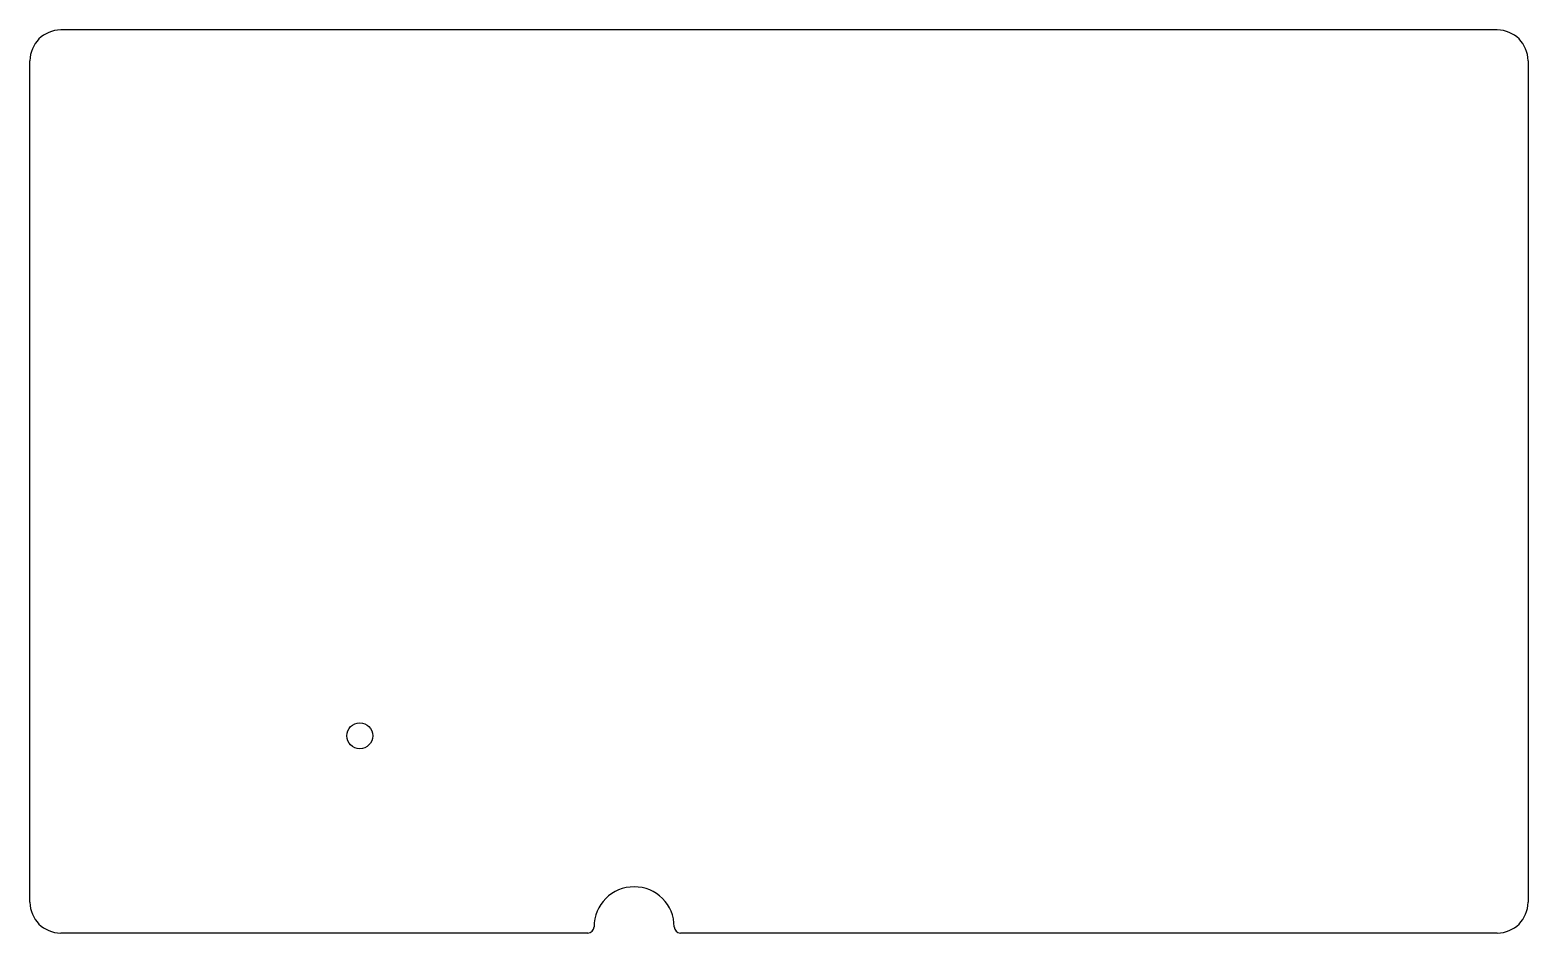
# Model space of a CAD drawing. Extents: x 23 to 145, y -110 to -37.
import ezdxf

# ---------------------------------------------------------------- set-up
doc = ezdxf.new("R2010")
doc.units = 0
doc.layers.add('BLACK', color=7, linetype='CONTINUOUS')

msp = doc.modelspace()

# ---------------------------------------------------------------- linework, layer by layer
at = {"layer": 'BLACK', "linetype": 'CONTINUOUS'}
for p, q in [((142.25, -37), (25.75, -37)), ((23.25, -107.75), (23.25, -39.5)), ((144.75, -39.5), (144.75, -107.75)), ((68.5, -110.25), (25.75, -110.25)), ((142.25, -110.25), (76, -110.25))]:
    msp.add_line(p, q, dxfattribs=at)
at = {"layer": 'BLACK'}
msp.add_circle((50, -94.25), 1.05, dxfattribs=at)
for centre, radius, start, end in [((25.75, -39.5), 2.5, 90, 180), ((142.25, -39.5), 2.5, 0, 90), ((72.25, -109.75), 3.25, 0, 180), ((25.75, -107.75), 2.5, 180, 270), ((142.25, -107.75), 2.5, -90, 0), ((68.5, -109.75), 0.5, -90, 0), ((76, -109.75), 0.5, 180, 270)]:
    msp.add_arc(centre, radius, start, end, dxfattribs=at)

doc.saveas('drawing.dxf')
